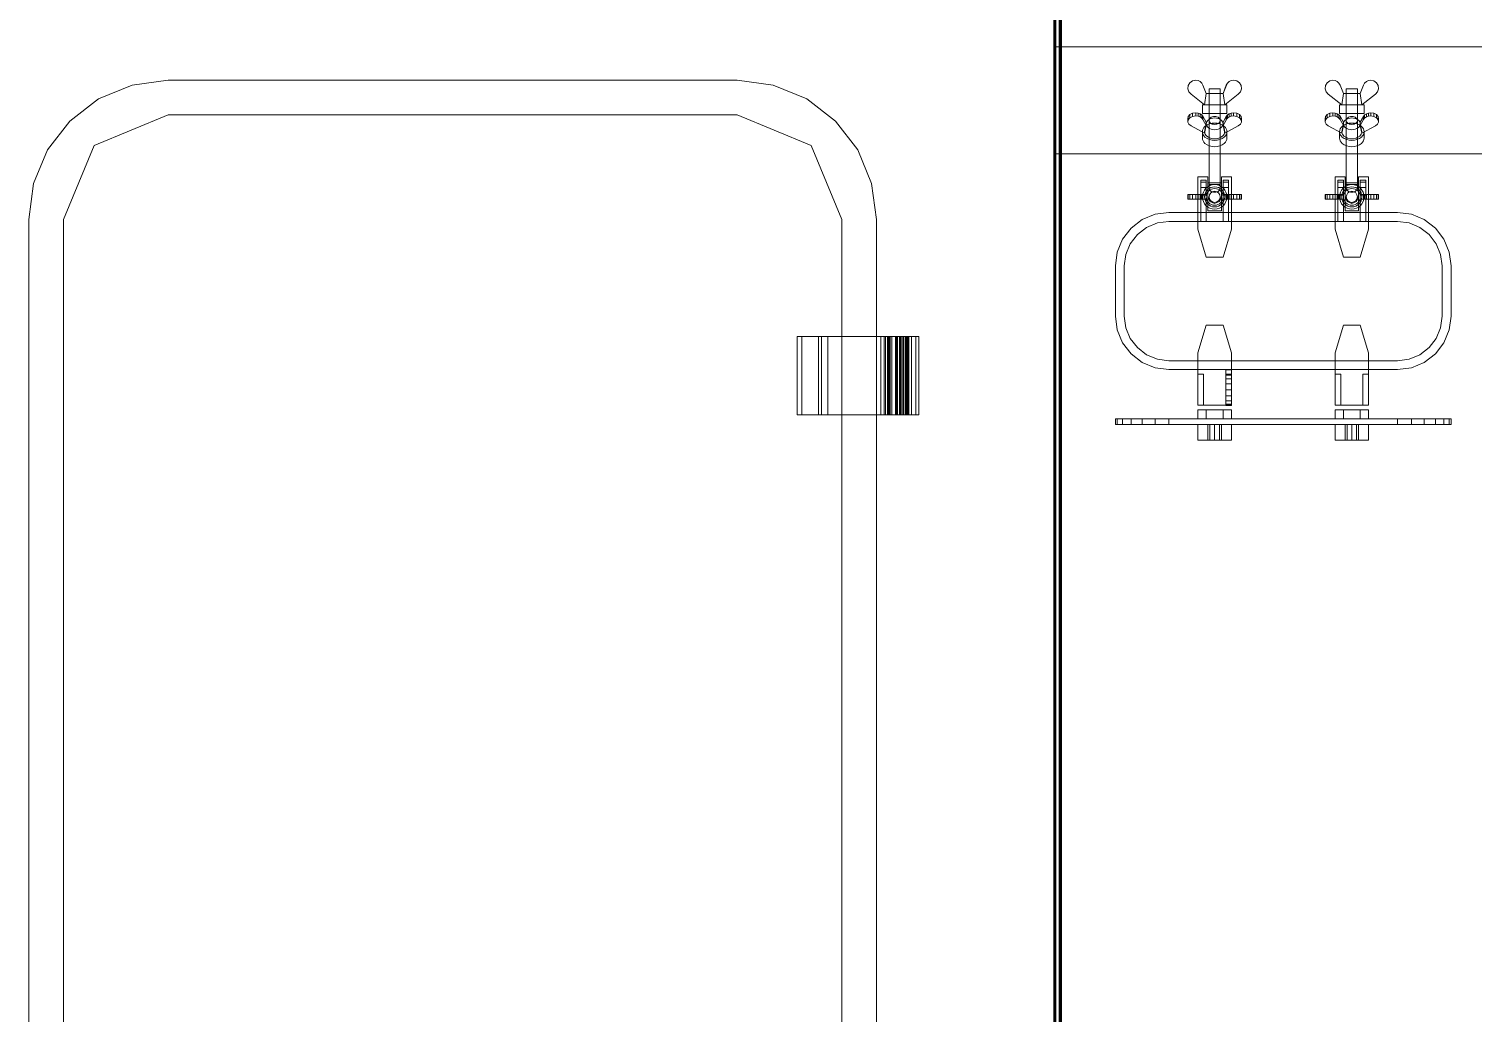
# Model space of a CAD drawing. Header units: millimetres. Extents: x -35117 to 70520, y -28859 to 27816.
# Drawn here: x 52741 to 54036, y -8604 to -7721 of the extents above; entities that cross this region are included whole.
import ezdxf

# ---------------------------------------------------------------- set-up
doc = ezdxf.new("R2010")
doc.units = ezdxf.units.MM
for name, color, linetype in [('-1102', 7, 'Continuous'), ('-1513', 7, 'Continuous'), ('PIPE_VENT', 251, 'Continuous')]:
    doc.layers.add(name, color=color, linetype=linetype)
doc.layers.add('Hull', color=1, linetype='Continuous', lineweight=40)
doc.layers.add('Other', color=3, linetype='Continuous', lineweight=60)

msp = doc.modelspace()

# ---------------------------------------------------------------- linework, layer by layer
at = {"layer": '-1102', "color": 3, "lineweight": 0}
for p, q in [((53665.812, -7817.518), (53665.812, -7830.524)), ((53665.812, -7832.041), (53665.812, -7826.899)), ((53665.812, -7830.524), (53665.812, -9631.897))]:
    msp.add_line(p, q, dxfattribs=at)
at = {"layer": '-1513', "color": 40, "lineweight": 0}
for q in [(53660.647, -7833.017), (53665.647, -9633.021)]:
    msp.add_line((53665.647, -7833.017), q, dxfattribs=at)
for points in [[(53660.647, -7736.896), (53665.647, -7736.896), (53665.647, -7833.017)], [(53660.647, -9736.902), (53660.647, -9736.896), (53660.647, -7736.896)], [(53660.647, -7736.896), (53660.647, -7833.017), (53660.647, -9633.021), (53660.647, -9736.896)], [(53665.647, -9736.902), (53665.647, -9633.021), (53665.647, -7835.486), (53665.647, -7742.875), (53665.647, -7736.899)], [(53665.647, -7736.899), (53665.647, -7833.017), (53665.647, -9633.021), (53665.647, -9736.902)]]:
    msp.add_lwpolyline(points, dxfattribs=at)
msp.add_lwpolyline([(53665.81, -10309.107), (58377.037, -10309.107), (58377.037, -5218.603), (53665.81, -5218.603)], close=True)
at = {"layer": 'Hull', "color": 4, "linetype": 'Continuous', "lineweight": 50}
for p, q in [((53660.811, -7143.897), (53660.811, -9736.896)), ((53665.647, -9736.921), (53665.647, -7143.561)), ((53665.647, -7143.561), (53665.647, -9736.921))]:
    msp.add_line(p, q, dxfattribs=at)
for points in [[(53210.676, -7143.561), (53660.676, -7143.561), (53660.676, -9736.921)], [(53600.716, -7143.561), (53660.716, -7143.561), (53660.716, -9736.921), (53600.716, -9736.921)], [(53660.811, -9736.896), (53660.811, -7153.898), (53660.811, -7143.897)], [(53665.812, -7153.898), (53665.812, -9736.896), (53660.811, -9736.896)]]:
    msp.add_lwpolyline(points, dxfattribs=at)
at = {"layer": 'Other', "color": 5, "linetype": 'Continuous', "lineweight": 20}
for p, q in [((52833.459, -7771.158), (52865.813, -7766.898)), ((52803.313, -7783.643), (52833.459, -7771.158)), ((52777.423, -7803.51), (52803.313, -7783.643)), ((52757.559, -7829.398), (52777.423, -7803.51)), ((52799.344, -7825.428), (52865.813, -7797.898)), ((52745.071, -7859.546), (52757.559, -7829.398)), ((52771.812, -7891.898), (52799.344, -7825.428)), ((52740.813, -7891.898), (52745.071, -7859.546)), ((52740.813, -9491.895), (52740.813, -7891.898)), ((52771.812, -9491.895), (52771.812, -7891.898)), ((53429.813, -8066.898), (53429.813, -7996.897)), ((53429.813, -7996.897), (53433.813, -7996.897)), ((53429.813, -8066.898), (53429.813, -7996.897)), ((53433.813, -8066.898), (53433.813, -7996.897)), ((53433.813, -7996.897), (53500.812, -7996.897)), ((53451.638, -8066.898), (53451.638, -7996.897)), ((53451.638, -7996.897), (53457.295, -7996.897)), ((53457.295, -8066.898), (53457.295, -7996.897)), ((53457.295, -7996.897), (53504.671, -7996.897)), ((53500.812, -8066.898), (53500.812, -7996.897)), ((53500.812, -7996.897), (53507.852, -7996.897)), ((53504.671, -8066.898), (53504.671, -7996.897)), ((53504.671, -7996.897), (53511.697, -7996.897)), ((53507.852, -8066.898), (53507.852, -7996.897)), ((53507.852, -7996.897), (53510.772, -7996.897)), ((53510.772, -8066.898), (53510.772, -7996.897)), ((53510.772, -7996.897), (53517.811, -7996.897)), ((53511.697, -8066.898), (53511.697, -7996.897)), ((53511.697, -7996.897), (53518.149, -7996.897)), ((53513.017, -7996.897), (53513.017, -8066.898)), ((53514.57, -7996.897), (53514.57, -8066.898)), ((53517.811, -8066.898), (53517.811, -7996.897)), ((53517.811, -7996.897), (53519.813, -7996.897)), ((53518.149, -8066.898), (53518.149, -7996.897)), ((53518.149, -7996.897), (53525.176, -7996.897)), ((53519.813, -8066.898), (53519.813, -7996.897)), ((53519.813, -7996.897), (53526.884, -7996.897)), ((53522.517, -8066.898), (53522.517, -7996.897)), ((53522.517, -7996.897), (53527.755, -7996.897)), ((53525.176, -8066.898), (53525.176, -7996.897)), ((53525.176, -7996.897), (53526.591, -7996.897)), ((53526.591, -8066.898), (53526.591, -7996.897)), ((53526.884, -8066.898), (53526.884, -7996.897)), ((53527.755, -8066.898), (53527.755, -7996.897)), ((53532.189, -8066.898), (53532.189, -7996.897)), ((53532.189, -7996.897), (53536.053, -7996.897)), ((53536.053, -8066.898), (53536.053, -7996.897)), ((53429.813, -8066.898), (53519.813, -8066.898)), ((53513.017, -8066.898), (53508.895, -8066.898)), ((53514.57, -8066.898), (53512.449, -8066.898)), ((53524.608, -8066.898), (53513.017, -8066.898)), ((53523.055, -8066.898), (53514.57, -8066.898)), ((53519.813, -8066.898), (53518.812, -8066.898)), ((53521.54, -8066.898), (53538.882, -8066.898))]:
    msp.add_line(p, q, dxfattribs=at)
for points in [[(52865.813, -7766.898), (53375.812, -7766.898), (53408.164, -7771.158), (53438.312, -7783.643), (53464.2, -7803.51), (53484.065, -7829.398), (53496.553, -7859.546), (53500.812, -7891.898), (53500.812, -9491.895), (53496.553, -9524.25), (53484.065, -9554.395), (53464.2, -9580.286), (53438.312, -9600.153), (53408.164, -9612.635), (53375.812, -9616.895), (52865.813, -9616.895), (52833.459, -9612.635)], [(52833.459, -9612.635), (52803.313, -9600.153), (52777.423, -9580.286), (52757.559, -9554.395), (52745.071, -9524.25), (52740.813, -9491.895), (52740.813, -7891.898), (52745.071, -7859.546), (52757.559, -7829.398), (52777.423, -7803.51), (52803.313, -7783.643), (52833.459, -7771.158)], [(52865.813, -9585.895), (52799.344, -9558.368), (52771.812, -9491.895), (52771.812, -7891.898), (52799.344, -7825.428), (52865.813, -7797.898)], [(52865.813, -7797.898), (53375.812, -7797.898), (53442.28, -7825.428), (53469.812, -7891.898), (53469.812, -9491.895), (53442.28, -9558.368), (53375.812, -9585.895), (52865.813, -9585.895)], [(53448.81, -8066.898), (53448.81, -7996.897), (53451.638, -7996.897)], [(53508.895, -8066.898), (53508.895, -7996.897), (53513.017, -7996.897)], [(53508.895, -8066.898), (53508.895, -7996.897), (53532.189, -7996.897)], [(53512.449, -8066.898), (53512.449, -7996.897), (53514.57, -7996.897)], [(53513.017, -7996.897), (53524.608, -7996.897), (53524.608, -8066.898)], [(53514.57, -7996.897), (53523.055, -7996.897), (53523.055, -8066.898)], [(53518.812, -8066.898), (53518.812, -7996.897), (53519.813, -7996.897), (53519.813, -8066.898)], [(53518.812, -8066.898), (53518.812, -7996.897), (53518.812, -8066.898)], [(53521.54, -8066.898), (53521.54, -7996.897), (53522.517, -7996.897)], [(53526.591, -7996.897), (53529.52, -7996.897), (53529.52, -8066.898)], [(53526.884, -7996.897), (53529.813, -7996.897), (53529.813, -8066.898)], [(53527.755, -7996.897), (53528.731, -7996.897), (53528.731, -8066.898)], [(53536.053, -7996.897), (53538.882, -7996.897), (53538.882, -8066.898)], [(53529.813, -8066.898), (53526.884, -8066.898), (53519.813, -8066.898), (53517.811, -8066.898), (53510.772, -8066.898), (53507.852, -8066.898), (53500.812, -8066.898), (53433.813, -8066.898), (53429.813, -8066.898)], [(53529.52, -8066.898), (53526.591, -8066.898), (53525.176, -8066.898), (53518.149, -8066.898), (53511.697, -8066.898), (53504.671, -8066.898), (53457.295, -8066.898), (53451.638, -8066.898), (53448.81, -8066.898)], [(53448.81, -8066.898), (53512.449, -8066.898), (53514.57, -8066.898), (53523.055, -8066.898)], [(53508.895, -8066.898), (53509.894, -8066.898), (53515.966, -8066.898), (53523.554, -8066.898), (53528.213, -8066.898), (53528.731, -8066.898)], [(53538.882, -8066.898), (53536.053, -8066.898), (53532.189, -8066.898), (53508.895, -8066.898)], [(53508.895, -8066.898), (53513.017, -8066.898), (53524.608, -8066.898)], [(53512.449, -8066.898), (53519.52, -8066.898), (53526.591, -8066.898), (53529.52, -8066.898)], [(53518.812, -8066.898), (53519.813, -8066.898), (53526.884, -8066.898), (53529.813, -8066.898)], [(53528.731, -8066.898), (53527.755, -8066.898), (53522.517, -8066.898), (53521.54, -8066.898)]]:
    msp.add_lwpolyline(points, dxfattribs=at)
at = {"layer": 'PIPE_VENT', "color": 251, "linetype": 'Continuous', "lineweight": 5}
for p, q in [((53780.5, -7771.653), (53781.96, -7769.15)), ((53781.96, -7769.15), (53784.31, -7767.45)), ((53784.31, -7767.45), (53787.146, -7766.849)), ((53787.146, -7766.849), (53789.221, -7767.167)), ((53815.65, -7769.513), (53814.611, -7771.341)), ((53815.65, -7769.513), (53817.183, -7768.082)), ((53817.183, -7768.082), (53819.07, -7767.167)), ((53819.07, -7767.167), (53821.146, -7766.849)), ((53821.146, -7766.849), (53823.982, -7767.45)), ((53903.499, -7771.653), (53904.961, -7769.15)), ((53904.961, -7769.15), (53907.31, -7767.45)), ((53907.31, -7767.45), (53910.146, -7766.849)), ((53910.146, -7766.849), (53912.221, -7767.167)), ((53938.65, -7769.513), (53937.611, -7771.341)), ((53938.65, -7769.513), (53940.182, -7768.082)), ((53940.182, -7768.082), (53942.071, -7767.167)), ((53942.071, -7767.167), (53944.146, -7766.849)), ((53944.146, -7766.849), (53946.982, -7767.45)), ((53780.179, -7774.534), (53780.5, -7771.653)), ((53781.052, -7777.295), (53780.179, -7774.534)), ((53782.97, -7779.471), (53781.052, -7777.295)), ((53793.68, -7771.338), (53793.632, -7771.219)), ((53793.68, -7771.338), (53793.632, -7771.219)), ((53796.646, -7778.852), (53795.146, -7788.849)), ((53796.646, -7778.852), (53811.646, -7778.852)), ((53799.146, -7774.534), (53809.146, -7774.534)), ((53799.146, -7774.534), (53799.146, -7860.532)), ((53809.146, -7774.534), (53809.146, -7860.532)), ((53811.646, -7778.852), (53814.61, -7771.341)), ((53813.146, -7788.849), (53811.646, -7778.852)), ((53811.646, -7778.852), (53813.146, -7788.849)), ((53814.659, -7771.219), (53814.612, -7771.338)), ((53903.179, -7774.534), (53903.499, -7771.653)), ((53904.052, -7777.295), (53903.179, -7774.534)), ((53905.971, -7779.471), (53904.052, -7777.295)), ((53916.679, -7771.338), (53916.632, -7771.219)), ((53916.679, -7771.338), (53916.632, -7771.219)), ((53919.646, -7778.852), (53918.146, -7788.849)), ((53919.646, -7778.852), (53934.646, -7778.852)), ((53922.146, -7774.534), (53932.146, -7774.534)), ((53922.146, -7774.534), (53922.146, -7860.532)), ((53932.146, -7774.534), (53932.146, -7860.532)), ((53934.646, -7778.852), (53937.611, -7771.341)), ((53936.146, -7788.849), (53934.646, -7778.852)), ((53934.646, -7778.852), (53936.146, -7788.849)), ((53937.659, -7771.219), (53937.612, -7771.338)), ((53784.31, -7796.506), (53787.146, -7796.082)), ((53787.146, -7796.082), (53787.146, -7798.911)), ((53787.146, -7796.082), (53789.22, -7796.305)), ((53789.22, -7796.305), (53789.22, -7799.134)), ((53789.22, -7796.305), (53791.109, -7796.952)), ((53793.146, -7788.849), (53815.146, -7788.849)), ((53793.146, -7796.851), (53793.146, -7788.849)), ((53813.146, -7788.849), (53795.146, -7788.849)), ((53815.146, -7796.851), (53815.146, -7788.849)), ((53817.183, -7796.952), (53819.07, -7796.305)), ((53819.07, -7796.305), (53821.146, -7796.082)), ((53819.07, -7796.305), (53819.07, -7799.134)), ((53821.146, -7796.082), (53821.146, -7798.911)), ((53821.146, -7796.082), (53823.982, -7796.506)), ((53907.31, -7796.506), (53910.146, -7796.082)), ((53910.146, -7796.082), (53910.146, -7798.911)), ((53910.146, -7796.082), (53912.221, -7796.305)), ((53912.221, -7796.305), (53912.221, -7799.134)), ((53912.221, -7796.305), (53914.109, -7796.952)), ((53916.146, -7788.849), (53938.146, -7788.849)), ((53916.146, -7796.851), (53916.146, -7788.849)), ((53936.146, -7788.849), (53918.146, -7788.849)), ((53938.146, -7796.851), (53938.146, -7788.849)), ((53940.182, -7796.952), (53942.071, -7796.305)), ((53942.071, -7796.305), (53944.146, -7796.082)), ((53942.071, -7796.305), (53942.071, -7799.134)), ((53944.146, -7796.082), (53944.146, -7798.911)), ((53944.146, -7796.082), (53946.982, -7796.506)), ((53780.5, -7799.479), (53781.96, -7797.709)), ((53780.5, -7799.479), (53780.5, -7802.305)), ((53781.96, -7797.709), (53784.31, -7796.506)), ((53781.96, -7797.709), (53781.96, -7800.538)), ((53784.31, -7796.506), (53784.31, -7799.335)), ((53791.109, -7796.952), (53791.109, -7799.781)), ((53791.109, -7796.952), (53792.641, -7797.968)), ((53792.641, -7797.968), (53792.641, -7800.797)), ((53792.641, -7797.968), (53793.632, -7799.198)), ((53815.146, -7796.851), (53793.146, -7796.851)), ((53793.68, -7802.085), (53793.632, -7802.002)), ((53793.632, -7802.002), (53796.646, -7807.395)), ((53793.68, -7802.085), (53793.68, -7799.256)), ((53796.646, -7805.985), (53795.146, -7813.053)), ((53799.146, -7802.93), (53799.146, -7863.739)), ((53809.146, -7802.93), (53809.146, -7863.739)), ((53811.646, -7807.395), (53814.659, -7802.002)), ((53811.646, -7805.985), (53813.146, -7813.053)), ((53814.659, -7802.002), (53814.612, -7802.085)), ((53814.659, -7802.002), (53814.659, -7799.173)), ((53815.65, -7797.968), (53817.183, -7796.952)), ((53815.65, -7797.968), (53815.65, -7800.797)), ((53817.183, -7796.952), (53817.183, -7799.781)), ((53823.982, -7796.506), (53823.982, -7799.335)), ((53823.982, -7796.506), (53826.331, -7797.709)), ((53826.331, -7797.709), (53826.331, -7800.538)), ((53826.331, -7797.709), (53827.791, -7799.479)), ((53827.791, -7799.479), (53827.791, -7802.305)), ((53903.499, -7799.479), (53904.961, -7797.709)), ((53903.499, -7799.479), (53903.499, -7802.305)), ((53904.961, -7797.709), (53907.31, -7796.506)), ((53904.961, -7797.709), (53904.961, -7800.538)), ((53907.31, -7796.506), (53907.31, -7799.335)), ((53914.109, -7796.952), (53914.109, -7799.781)), ((53914.109, -7796.952), (53915.641, -7797.968)), ((53915.641, -7797.968), (53915.641, -7800.797)), ((53915.641, -7797.968), (53916.633, -7799.198)), ((53938.146, -7796.851), (53916.146, -7796.851)), ((53916.679, -7802.085), (53916.632, -7802.002)), ((53916.632, -7802.002), (53919.646, -7807.395)), ((53916.679, -7802.085), (53916.679, -7799.256)), ((53919.646, -7805.985), (53918.146, -7813.053)), ((53922.146, -7802.93), (53922.146, -7863.739)), ((53932.146, -7802.93), (53932.146, -7863.739)), ((53934.646, -7807.395), (53937.659, -7802.002)), ((53934.646, -7805.985), (53936.146, -7813.053)), ((53937.659, -7802.002), (53937.612, -7802.085)), ((53937.659, -7802.002), (53937.659, -7799.173)), ((53938.65, -7797.968), (53940.182, -7796.952)), ((53938.65, -7797.968), (53938.65, -7800.797)), ((53940.182, -7796.952), (53940.182, -7799.781)), ((53946.982, -7796.506), (53946.982, -7799.335)), ((53946.982, -7796.506), (53949.331, -7797.709)), ((53949.331, -7797.709), (53949.331, -7800.538)), ((53949.331, -7797.709), (53950.791, -7799.479)), ((53950.791, -7799.479), (53950.791, -7802.305)), ((53793.146, -7818.711), (53793.146, -7813.053)), ((53815.146, -7818.711), (53815.146, -7813.053)), ((53916.146, -7818.711), (53916.146, -7813.053)), ((53938.146, -7818.711), (53938.146, -7813.053)), ((54065.647, -7833.017), (53665.647, -7833.017)), ((53798.145, -7853.483), (53789.146, -7853.483)), ((53789.146, -7853.483), (53789.146, -7900.483)), ((53796.645, -7858.21), (53791.646, -7858.21)), ((53796.645, -7858.21), (53796.645, -7863.047)), ((53798.146, -7883.985), (53798.146, -7858.985)), ((53798.146, -7858.985), (53810.146, -7858.985)), ((53809.146, -7860.532), (53799.146, -7860.532)), ((53810.145, -7853.483), (53810.145, -7871.485)), ((53819.145, -7853.483), (53810.145, -7853.483)), ((53819.145, -7853.483), (53810.145, -7853.483)), ((53810.146, -7858.985), (53810.146, -7883.985)), ((53816.646, -7858.21), (53811.645, -7858.21)), ((53816.646, -7858.21), (53816.646, -7863.047)), ((53921.146, -7853.483), (53912.145, -7853.483)), ((53912.145, -7853.483), (53912.145, -7900.483)), ((53919.646, -7858.21), (53914.645, -7858.21)), ((53919.646, -7858.21), (53919.646, -7863.047)), ((53921.146, -7883.985), (53921.146, -7858.985)), ((53921.146, -7858.985), (53933.146, -7858.985)), ((53932.146, -7860.532), (53922.146, -7860.532)), ((53933.145, -7853.483), (53933.145, -7871.485)), ((53942.145, -7853.483), (53933.145, -7853.483)), ((53942.145, -7853.483), (53933.145, -7853.483)), ((53933.146, -7858.985), (53933.146, -7883.985)), ((53939.645, -7858.21), (53934.646, -7858.21)), ((53939.645, -7858.21), (53939.645, -7863.047)), ((53780.5, -7869.483), (53780.5, -7873.484)), ((53781.96, -7873.484), (53780.5, -7873.484)), ((53781.96, -7869.483), (53781.96, -7873.484)), ((53784.31, -7873.484), (53781.96, -7873.484)), ((53784.31, -7869.483), (53784.31, -7873.484)), ((53787.146, -7873.484), (53784.31, -7873.484)), ((53787.146, -7869.483), (53787.146, -7873.484)), ((53789.22, -7873.484), (53787.146, -7873.484)), ((53789.22, -7869.483), (53789.22, -7873.484)), ((53791.109, -7873.484), (53789.22, -7873.484)), ((53791.109, -7869.483), (53791.109, -7873.484)), ((53792.641, -7873.484), (53791.109, -7873.484)), ((53796.645, -7863.047), (53791.646, -7863.047)), ((53791.646, -7869.852), (53791.646, -7893.485)), ((53792.641, -7869.483), (53792.641, -7873.484)), ((53793.68, -7869.483), (53793.632, -7869.483)), ((53793.632, -7869.483), (53796.646, -7869.483)), ((53810.145, -7871.485), (53808.388, -7875.727)), ((53816.646, -7863.047), (53811.645, -7863.047)), ((53811.645, -7869.852), (53811.645, -7893.485)), ((53811.646, -7869.483), (53814.659, -7869.483)), ((53814.659, -7869.483), (53814.612, -7869.483)), ((53815.65, -7869.483), (53815.65, -7873.484)), ((53817.183, -7873.484), (53815.65, -7873.484)), ((53817.183, -7869.483), (53817.183, -7873.484)), ((53819.07, -7873.484), (53817.183, -7873.484)), ((53819.07, -7869.483), (53819.07, -7873.484)), ((53821.146, -7873.484), (53819.07, -7873.484)), ((53821.146, -7869.483), (53821.146, -7873.484)), ((53823.982, -7873.484), (53821.146, -7873.484)), ((53823.982, -7869.483), (53823.982, -7873.484)), ((53826.331, -7873.484), (53823.982, -7873.484)), ((53826.331, -7869.483), (53826.331, -7873.484)), ((53827.791, -7873.484), (53826.331, -7873.484)), ((53827.791, -7869.483), (53827.791, -7873.484)), ((53903.499, -7869.483), (53903.499, -7873.484)), ((53904.961, -7873.484), (53903.499, -7873.484)), ((53904.961, -7869.483), (53904.961, -7873.484)), ((53907.31, -7873.484), (53904.961, -7873.484)), ((53907.31, -7869.483), (53907.31, -7873.484)), ((53910.146, -7873.484), (53907.31, -7873.484)), ((53910.146, -7869.483), (53910.146, -7873.484)), ((53912.221, -7873.484), (53910.146, -7873.484)), ((53912.221, -7869.483), (53912.221, -7873.484)), ((53914.109, -7873.484), (53912.221, -7873.484)), ((53914.109, -7869.483), (53914.109, -7873.484)), ((53915.642, -7873.484), (53914.109, -7873.484)), ((53919.646, -7863.047), (53914.645, -7863.047)), ((53914.645, -7869.852), (53914.645, -7893.485)), ((53915.642, -7869.483), (53915.642, -7873.484)), ((53916.679, -7869.483), (53916.632, -7869.483)), ((53916.632, -7869.483), (53919.646, -7869.483)), ((53933.145, -7871.485), (53931.388, -7875.727)), ((53939.645, -7863.047), (53934.646, -7863.047)), ((53934.646, -7869.483), (53937.659, -7869.483)), ((53934.646, -7869.852), (53934.646, -7893.485)), ((53937.659, -7869.483), (53937.612, -7869.483)), ((53938.65, -7869.483), (53938.65, -7873.484)), ((53940.182, -7873.484), (53938.65, -7873.484)), ((53940.182, -7869.483), (53940.182, -7873.484)), ((53942.071, -7873.484), (53940.182, -7873.484)), ((53942.071, -7869.483), (53942.071, -7873.484)), ((53944.146, -7873.484), (53942.071, -7873.484)), ((53944.146, -7869.483), (53944.146, -7873.484)), ((53946.982, -7873.484), (53944.146, -7873.484)), ((53946.982, -7869.483), (53946.982, -7873.484)), ((53949.331, -7873.484), (53946.982, -7873.484)), ((53949.331, -7869.483), (53949.331, -7873.484)), ((53950.791, -7873.484), (53949.331, -7873.484)), ((53950.791, -7869.483), (53950.791, -7873.484)), ((53750.722, -7887.119), (53739.146, -7891.913)), ((53763.145, -7885.483), (53750.722, -7887.119)), ((53968.146, -7885.483), (53763.145, -7885.483)), ((53798.146, -7883.985), (53810.146, -7883.985)), ((53808.388, -7875.727), (53804.146, -7877.485)), ((53921.146, -7883.985), (53933.146, -7883.985)), ((53931.388, -7875.727), (53927.145, -7877.485)), ((53968.146, -7885.483), (53980.569, -7887.119)), ((53729.204, -7899.543), (53721.576, -7909.482)), ((53739.146, -7891.913), (53729.204, -7899.543)), ((53734.861, -7905.198), (53743.146, -7898.844)), ((53743.146, -7898.844), (53752.793, -7894.846)), ((53752.793, -7894.846), (53763.145, -7893.485)), ((53763.145, -7893.485), (53968.146, -7893.485)), ((53968.146, -7893.485), (53978.498, -7894.846)), ((53721.576, -7909.482), (53716.781, -7921.061)), ((53728.504, -7913.483), (53734.861, -7905.198)), ((53789.146, -7900.483), (53796.645, -7925.483)), ((53912.145, -7900.483), (53919.646, -7925.483)), ((53716.781, -7921.061), (53715.145, -7933.484)), ((53723.145, -7933.484), (53724.508, -7923.13)), ((53724.508, -7923.13), (53728.504, -7913.483)), ((53715.145, -7933.484), (53715.145, -7978.483)), ((53723.145, -7978.483), (53723.145, -7933.484)), ((53715.145, -7978.483), (53716.781, -7990.906)), ((53724.508, -7988.837), (53723.145, -7978.483)), ((53728.504, -7998.484), (53724.508, -7988.837)), ((53796.645, -7986.484), (53789.146, -8011.484)), ((53811.645, -7986.484), (53796.645, -7986.484)), ((53919.646, -7986.484), (53912.145, -8011.484)), ((53934.646, -7986.484), (53919.646, -7986.484)), ((53716.781, -7990.906), (53721.576, -8002.485)), ((53721.576, -8002.485), (53729.204, -8012.424)), ((53734.861, -8006.766), (53728.504, -7998.484)), ((53729.204, -8012.424), (53739.146, -8020.051)), ((53743.146, -8013.123), (53734.861, -8006.766)), ((53789.146, -8011.484), (53789.146, -8058.484)), ((53912.145, -8011.484), (53912.145, -8058.484)), ((53814.146, -8026.676), (53814.146, -8044.678)), ((53789.146, -8058.484), (53789.146, -8030.484)), ((53814.146, -8030.484), (53814.146, -8058.484)), ((53819.145, -8031.55), (53814.146, -8031.55)), ((53819.145, -8034.583), (53814.146, -8034.583)), ((53819.145, -8039.127), (53814.146, -8039.127)), ((53819.145, -8034.583), (53819.145, -8031.55)), ((53819.145, -8039.127), (53819.145, -8034.583)), ((53819.145, -8044.483), (53819.145, -8039.127)), ((53912.145, -8058.484), (53912.145, -8030.484)), ((53937.145, -8058.484), (53937.145, -8030.484)), ((53819.145, -8044.483), (53814.146, -8044.483)), ((53819.145, -8044.678), (53814.146, -8044.678)), ((53819.145, -8049.842), (53814.146, -8049.842)), ((53819.145, -8050.034), (53814.146, -8050.034)), ((53819.145, -8054.383), (53814.146, -8054.383)), ((53819.145, -8054.578), (53814.146, -8054.578)), ((53819.145, -8049.842), (53819.145, -8044.483)), ((53819.145, -8050.034), (53819.145, -8044.678)), ((53819.145, -8054.383), (53819.145, -8049.842)), ((53819.145, -8054.578), (53819.145, -8050.034)), ((53819.145, -8057.416), (53819.145, -8054.383)), ((53819.145, -8057.612), (53819.145, -8054.578)), ((53819.145, -8058.484), (53789.146, -8058.484)), ((53789.146, -8062.677), (53789.146, -8070.676)), ((53789.146, -8062.677), (53789.146, -8070.676)), ((53789.146, -8062.677), (53819.145, -8062.677)), ((53796.645, -8062.677), (53796.645, -8070.676)), ((53811.645, -8062.677), (53811.645, -8070.676)), ((53819.145, -8057.416), (53814.146, -8057.416)), ((53819.145, -8057.612), (53814.146, -8057.612)), ((53942.145, -8058.484), (53912.145, -8058.484)), ((53912.145, -8062.677), (53912.145, -8070.676)), ((53912.145, -8062.677), (53912.145, -8070.676)), ((53912.145, -8062.677), (53942.145, -8062.677)), ((53919.646, -8062.677), (53919.646, -8070.676)), ((53934.646, -8062.677), (53934.646, -8070.676)), ((53715.145, -8070.676), (53715.145, -8075.678)), ((53715.145, -8070.676), (53715.145, -8075.678)), ((53715.145, -8075.678), (53716.781, -8075.678)), ((53716.781, -8070.676), (53716.781, -8075.678)), ((53716.781, -8075.678), (53721.577, -8075.678)), ((53721.577, -8070.676), (53721.577, -8075.678)), ((53721.577, -8075.678), (53729.204, -8075.678)), ((53729.204, -8070.676), (53729.204, -8075.678)), ((53729.204, -8075.678), (53739.146, -8075.678)), ((53739.146, -8070.676), (53739.146, -8075.678)), ((53739.146, -8075.678), (53750.722, -8075.678)), ((53750.722, -8070.676), (53750.722, -8075.678)), ((53750.722, -8075.678), (53763.145, -8075.678)), ((53763.145, -8070.676), (53763.145, -8075.678)), ((53763.145, -8075.678), (53968.146, -8075.678)), ((53789.146, -8070.676), (53796.645, -8070.676)), ((53789.146, -8075.678), (53789.146, -8089.676)), ((53789.146, -8089.676), (53789.146, -8075.678)), ((53789.146, -8075.678), (53798.145, -8075.678)), ((53796.645, -8070.676), (53811.645, -8070.676)), ((53799.903, -8089.676), (53799.903, -8075.678)), ((53804.146, -8089.676), (53804.146, -8075.678)), ((53808.388, -8089.676), (53808.388, -8075.678)), ((53810.145, -8089.676), (53810.145, -8075.678)), ((53810.145, -8089.676), (53810.145, -8075.678)), ((53912.145, -8070.676), (53919.646, -8070.676)), ((53912.145, -8075.678), (53912.145, -8089.676)), ((53912.145, -8089.676), (53912.145, -8075.678)), ((53912.145, -8075.678), (53921.146, -8075.678)), ((53919.646, -8070.676), (53934.646, -8070.676)), ((53922.903, -8089.676), (53922.903, -8075.678)), ((53927.145, -8089.676), (53927.145, -8075.678)), ((53931.388, -8089.676), (53931.388, -8075.678)), ((53933.145, -8089.676), (53933.145, -8075.678)), ((53933.145, -8089.676), (53933.145, -8075.678)), ((53968.146, -8070.676), (53968.146, -8075.678)), ((53968.146, -8075.678), (53980.569, -8075.678)), ((53980.569, -8070.676), (53980.569, -8075.678)), ((53980.569, -8075.678), (53992.145, -8075.678)), ((53992.145, -8070.676), (53992.145, -8075.678)), ((53992.145, -8075.678), (54002.087, -8075.678)), ((54002.087, -8070.676), (54002.087, -8075.678)), ((54002.087, -8075.678), (54009.714, -8075.678)), ((54009.714, -8070.676), (54009.714, -8075.678)), ((54009.714, -8075.678), (54014.509, -8075.678)), ((54014.509, -8070.676), (54014.509, -8075.678)), ((53799.903, -8089.676), (53804.146, -8089.676)), ((53804.146, -8089.676), (53808.388, -8089.676)), ((53808.388, -8089.676), (53810.145, -8089.676)), ((53922.903, -8089.676), (53927.145, -8089.676)), ((53927.145, -8089.676), (53931.388, -8089.676)), ((53931.388, -8089.676), (53933.145, -8089.676))]:
    msp.add_line(p, q, dxfattribs=at)
for points in [[(53665.647, -7736.899), (54065.647, -7736.899), (54065.647, -7833.017)], [(53782.97, -7779.471), (53781.052, -7777.295), (53780.179, -7774.534), (53780.5, -7771.653), (53781.96, -7769.15), (53784.31, -7767.45), (53787.146, -7766.849), (53789.221, -7767.167), (53791.109, -7768.082)], [(53791.109, -7768.082), (53792.642, -7769.513), (53793.68, -7771.338)], [(53826.331, -7769.15), (53827.791, -7771.653), (53828.113, -7774.534), (53827.239, -7777.298), (53825.32, -7779.471), (53813.146, -7788.849)], [(53814.612, -7771.338), (53815.65, -7769.513), (53817.183, -7768.082), (53819.07, -7767.167), (53821.146, -7766.849), (53823.982, -7767.45), (53826.331, -7769.15)], [(53905.971, -7779.471), (53904.052, -7777.295), (53903.179, -7774.534), (53903.499, -7771.653), (53904.961, -7769.15), (53907.31, -7767.45), (53910.146, -7766.849), (53912.221, -7767.167), (53914.109, -7768.082)], [(53914.109, -7768.082), (53915.642, -7769.513), (53916.679, -7771.338)], [(53949.332, -7769.15), (53950.791, -7771.653), (53951.113, -7774.534), (53950.239, -7777.298), (53948.321, -7779.471), (53936.146, -7788.849)], [(53937.612, -7771.338), (53938.65, -7769.513), (53940.182, -7768.082), (53942.071, -7767.167), (53944.146, -7766.849), (53946.982, -7767.45), (53949.332, -7769.15)], [(53793.632, -7771.219), (53796.646, -7778.852), (53795.146, -7788.849), (53782.97, -7779.471)], [(53813.146, -7788.849), (53811.646, -7778.852), (53814.659, -7771.219)], [(53916.632, -7771.219), (53919.646, -7778.852), (53918.146, -7788.849), (53905.971, -7779.471)], [(53936.146, -7788.849), (53934.646, -7778.852), (53937.659, -7771.219)], [(53780.179, -7804.343), (53780.5, -7802.305), (53781.96, -7800.538), (53784.31, -7799.335), (53787.146, -7798.911), (53789.22, -7799.134), (53791.109, -7799.781), (53792.641, -7800.797), (53793.68, -7802.085)], [(53780.179, -7804.343), (53780.179, -7801.514), (53780.5, -7799.479)], [(53796.646, -7807.395), (53795.146, -7814.469), (53782.97, -7807.834), (53781.052, -7806.296), (53780.179, -7804.343)], [(53793.632, -7802.002), (53793.632, -7799.173), (53796.646, -7804.569), (53796.646, -7807.395)], [(53811.646, -7807.395), (53811.646, -7804.569), (53814.612, -7799.256)], [(53828.113, -7804.343), (53827.239, -7806.299), (53825.32, -7807.834), (53813.146, -7814.469), (53811.646, -7807.395)], [(53814.612, -7802.085), (53814.612, -7799.256), (53815.65, -7797.968)], [(53814.612, -7802.085), (53815.65, -7800.797), (53817.183, -7799.781), (53819.07, -7799.134), (53821.146, -7798.911), (53823.982, -7799.335), (53826.331, -7800.538), (53827.791, -7802.305), (53828.113, -7804.343)], [(53827.791, -7799.479), (53828.113, -7801.514), (53828.113, -7804.343)], [(53903.179, -7804.343), (53903.499, -7802.305), (53904.961, -7800.538), (53907.31, -7799.335), (53910.146, -7798.911), (53912.221, -7799.134), (53914.109, -7799.781), (53915.641, -7800.797), (53916.679, -7802.085)], [(53903.179, -7804.343), (53903.179, -7801.514), (53903.499, -7799.479)], [(53919.646, -7807.395), (53918.146, -7814.469), (53905.971, -7807.834), (53904.052, -7806.296), (53903.179, -7804.343)], [(53916.632, -7802.002), (53916.632, -7799.173), (53919.646, -7804.569), (53919.646, -7807.395)], [(53934.646, -7807.395), (53934.646, -7804.569), (53937.612, -7799.256)], [(53951.113, -7804.343), (53950.239, -7806.299), (53948.321, -7807.834), (53936.146, -7814.469), (53934.646, -7807.395)], [(53937.612, -7802.085), (53937.612, -7799.256), (53938.65, -7797.968)], [(53937.612, -7802.085), (53938.65, -7800.797), (53940.182, -7799.781), (53942.071, -7799.134), (53944.146, -7798.911), (53946.982, -7799.335), (53949.331, -7800.538), (53950.791, -7802.305), (53951.113, -7804.343)], [(53950.791, -7799.479), (53951.113, -7801.514), (53951.113, -7804.343)], [(53798.145, -7853.483), (53789.146, -7853.483), (53789.146, -7900.483), (53796.645, -7925.483)], [(53791.646, -7856.461), (53796.645, -7856.461), (53796.645, -7858.21)], [(53791.646, -7893.485), (53791.646, -7869.852), (53791.646, -7863.05), (53791.646, -7858.21), (53791.646, -7856.461)], [(53791.646, -7856.461), (53791.646, -7858.21), (53791.646, -7863.047), (53791.646, -7869.852)], [(53796.645, -7925.483), (53811.645, -7925.483), (53819.145, -7900.483), (53819.145, -7853.483)], [(53799.903, -7875.727), (53798.145, -7871.485), (53798.145, -7853.483)], [(53810.145, -7853.483), (53810.145, -7871.485), (53808.388, -7875.727), (53804.146, -7877.485), (53799.903, -7875.727)], [(53811.645, -7856.461), (53816.646, -7856.461), (53816.646, -7858.21)], [(53811.645, -7893.485), (53811.645, -7869.852), (53811.645, -7863.05), (53811.645, -7858.21), (53811.645, -7856.461)], [(53811.645, -7856.461), (53811.645, -7858.21), (53811.645, -7863.047), (53811.645, -7869.852)], [(53921.146, -7853.483), (53912.145, -7853.483), (53912.145, -7900.483), (53919.646, -7925.483)], [(53914.645, -7856.461), (53919.646, -7856.461), (53919.646, -7858.21)], [(53914.645, -7893.485), (53914.645, -7869.852), (53914.645, -7863.05), (53914.645, -7858.21), (53914.645, -7856.461)], [(53914.645, -7856.461), (53914.645, -7858.21), (53914.645, -7863.047), (53914.645, -7869.852)], [(53919.646, -7925.483), (53934.646, -7925.483), (53942.145, -7900.483), (53942.145, -7853.483)], [(53922.903, -7875.727), (53921.146, -7871.485), (53921.146, -7853.483)], [(53933.145, -7853.483), (53933.145, -7871.485), (53931.388, -7875.727), (53927.145, -7877.485), (53922.903, -7875.727)], [(53934.646, -7856.461), (53939.645, -7856.461), (53939.645, -7858.21)], [(53934.646, -7893.485), (53934.646, -7869.852), (53934.646, -7863.05), (53934.646, -7858.21), (53934.646, -7856.461)], [(53934.646, -7856.461), (53934.646, -7858.21), (53934.646, -7863.047), (53934.646, -7869.852)], [(53780.5, -7873.484), (53780.179, -7873.484), (53780.179, -7869.483)], [(53796.646, -7869.483), (53795.146, -7869.483), (53782.97, -7869.483), (53781.052, -7869.483), (53780.179, -7869.483)], [(53780.179, -7869.483), (53780.5, -7869.483), (53781.96, -7869.483), (53784.31, -7869.483), (53787.146, -7869.483), (53789.22, -7869.483), (53791.109, -7869.483), (53792.641, -7869.483), (53793.68, -7869.483)], [(53796.645, -7863.047), (53796.645, -7869.852), (53791.646, -7869.852)], [(53791.646, -7869.852), (53796.645, -7869.852), (53796.645, -7893.485), (53791.646, -7893.485)], [(53793.68, -7869.483), (53793.68, -7873.484), (53792.641, -7873.484)], [(53796.646, -7869.483), (53796.646, -7873.484), (53793.632, -7873.484), (53793.632, -7869.483)], [(53816.646, -7863.047), (53816.646, -7869.852), (53811.645, -7869.852)], [(53811.645, -7869.852), (53816.646, -7869.852), (53816.646, -7893.485), (53811.645, -7893.485)], [(53814.659, -7869.483), (53814.659, -7873.484), (53811.646, -7873.484), (53811.646, -7869.483)], [(53828.113, -7869.483), (53827.239, -7869.483), (53825.32, -7869.483), (53813.146, -7869.483), (53811.646, -7869.483)], [(53815.65, -7873.484), (53814.612, -7873.484), (53814.612, -7869.483)], [(53814.612, -7869.483), (53815.65, -7869.483), (53817.183, -7869.483), (53819.07, -7869.483), (53821.146, -7869.483), (53823.982, -7869.483), (53826.331, -7869.483), (53827.791, -7869.483), (53828.113, -7869.483)], [(53828.113, -7869.483), (53828.113, -7873.484), (53827.791, -7873.484)], [(53903.499, -7873.484), (53903.179, -7873.484), (53903.179, -7869.483)], [(53919.646, -7869.483), (53918.146, -7869.483), (53905.971, -7869.483), (53904.052, -7869.483), (53903.179, -7869.483)], [(53903.179, -7869.483), (53903.499, -7869.483), (53904.961, -7869.483), (53907.31, -7869.483), (53910.146, -7869.483), (53912.221, -7869.483), (53914.109, -7869.483), (53915.642, -7869.483), (53916.679, -7869.483)], [(53919.646, -7863.047), (53919.646, -7869.852), (53914.645, -7869.852)], [(53914.645, -7869.852), (53919.646, -7869.852), (53919.646, -7893.485), (53914.645, -7893.485)], [(53916.679, -7869.483), (53916.679, -7873.484), (53915.642, -7873.484)], [(53919.646, -7869.483), (53919.646, -7873.484), (53916.632, -7873.484), (53916.632, -7869.483)], [(53939.645, -7863.047), (53939.645, -7869.852), (53934.646, -7869.852)], [(53937.659, -7869.483), (53937.659, -7873.484), (53934.646, -7873.484), (53934.646, -7869.483)], [(53951.113, -7869.483), (53950.239, -7869.483), (53948.321, -7869.483), (53936.146, -7869.483), (53934.646, -7869.483)], [(53934.646, -7869.852), (53939.645, -7869.852), (53939.645, -7893.485), (53934.646, -7893.485)], [(53938.65, -7873.484), (53937.612, -7873.484), (53937.612, -7869.483)], [(53937.612, -7869.483), (53938.65, -7869.483), (53940.182, -7869.483), (53942.071, -7869.483), (53944.146, -7869.483), (53946.982, -7869.483), (53949.331, -7869.483), (53950.791, -7869.483), (53951.113, -7869.483)], [(53951.113, -7869.483), (53951.113, -7873.484), (53950.791, -7873.484)], [(53739.146, -8020.051), (53729.204, -8012.424), (53721.576, -8002.485), (53716.781, -7990.906), (53715.145, -7978.483), (53715.145, -7933.484), (53716.781, -7921.061), (53721.576, -7909.482), (53729.204, -7899.543), (53739.146, -7891.913), (53750.722, -7887.119), (53763.145, -7885.483), (53968.146, -7885.483), (53980.569, -7887.119), (53992.145, -7891.916)], [(53743.146, -8013.123), (53734.861, -8006.766), (53728.504, -7998.484), (53724.508, -7988.837), (53723.145, -7978.483), (53723.145, -7933.484), (53724.508, -7923.13), (53728.504, -7913.483), (53734.861, -7905.198), (53743.146, -7898.844), (53752.793, -7894.846), (53763.145, -7893.485), (53968.146, -7893.485)], [(53988.145, -7898.844), (53996.429, -7905.198), (54002.786, -7913.483), (54006.782, -7923.13), (54008.145, -7933.484), (54008.145, -7978.483), (54006.782, -7988.837), (54002.786, -7998.484), (53996.429, -8006.766), (53988.145, -8013.123), (53978.499, -8017.121), (53968.146, -8018.482), (53763.145, -8018.482), (53752.792, -8017.121), (53743.146, -8013.123)], [(53968.146, -7893.485), (53978.498, -7894.846), (53988.145, -7898.844)], [(53992.145, -7891.916), (54002.087, -7899.543), (54009.714, -7909.482), (54014.509, -7921.061), (54016.145, -7933.484)], [(54016.145, -7933.484), (54016.145, -7978.483), (54014.509, -7990.906), (54009.714, -8002.485), (54002.087, -8012.424), (53992.145, -8020.051), (53980.569, -8024.848), (53968.146, -8026.484), (53763.145, -8026.484), (53750.722, -8024.848), (53739.146, -8020.051)], [(53789.146, -8058.484), (53789.146, -8011.484), (53796.645, -7986.484), (53811.645, -7986.484)], [(53811.645, -7986.484), (53819.145, -8011.484), (53819.145, -8058.484)], [(53912.145, -8058.484), (53912.145, -8011.484), (53919.646, -7986.484), (53934.646, -7986.484)], [(53934.646, -7986.484), (53942.145, -8011.484), (53942.145, -8058.484)], [(53819.145, -8044.678), (53819.145, -8026.676), (53814.146, -8026.676)], [(53814.146, -8058.677), (53814.146, -8057.612), (53814.146, -8054.578), (53814.146, -8050.034), (53814.146, -8044.678), (53814.146, -8026.676)], [(53789.146, -8058.484), (53794.145, -8058.484), (53794.145, -8030.484), (53789.146, -8030.484)], [(53789.146, -8030.484), (53789.146, -8031.55), (53789.146, -8034.583), (53789.146, -8039.127), (53789.146, -8044.483), (53789.146, -8049.842), (53789.146, -8054.383), (53789.146, -8057.416), (53789.146, -8058.484)], [(53819.145, -8031.55), (53819.145, -8030.484), (53814.146, -8030.484)], [(53814.146, -8058.484), (53814.146, -8057.416), (53814.146, -8054.383), (53814.146, -8049.842), (53814.146, -8044.483), (53814.146, -8039.127), (53814.146, -8034.583), (53814.146, -8031.55), (53814.146, -8030.484)], [(53912.145, -8058.484), (53917.145, -8058.484), (53917.145, -8030.484), (53912.145, -8030.484)], [(53912.145, -8030.484), (53912.145, -8031.55), (53912.145, -8034.583), (53912.145, -8039.127), (53912.145, -8044.483), (53912.145, -8049.842), (53912.145, -8054.383), (53912.145, -8057.416), (53912.145, -8058.484)], [(53937.145, -8058.484), (53942.145, -8058.484), (53942.145, -8030.484), (53937.145, -8030.484)], [(53937.145, -8030.484), (53937.145, -8031.55), (53937.145, -8034.583), (53937.145, -8039.127), (53937.145, -8044.483), (53937.145, -8049.842), (53937.145, -8054.383), (53937.145, -8057.416), (53937.145, -8058.484)], [(53814.146, -8044.678), (53814.146, -8050.034), (53814.146, -8054.578), (53814.146, -8057.612), (53814.146, -8058.677)], [(53819.145, -8062.677), (53811.645, -8062.677), (53796.645, -8062.677), (53789.146, -8062.677)], [(53811.645, -8070.676), (53819.145, -8070.676), (53819.145, -8062.677)], [(53814.146, -8058.484), (53819.145, -8058.484), (53819.145, -8057.416)], [(53814.146, -8058.677), (53819.145, -8058.677), (53819.145, -8057.612)], [(53942.145, -8062.677), (53934.646, -8062.677), (53919.646, -8062.677), (53912.145, -8062.677)], [(53934.646, -8070.676), (53942.145, -8070.676), (53942.145, -8062.677)], [(54016.145, -8070.676), (54014.509, -8070.676), (54009.714, -8070.676), (54002.087, -8070.676), (53992.145, -8070.676), (53980.569, -8070.676), (53968.146, -8070.676), (53763.145, -8070.676), (53750.722, -8070.676), (53739.146, -8070.676), (53729.204, -8070.676), (53721.577, -8070.676), (53716.781, -8070.676), (53715.145, -8070.676)], [(53715.145, -8070.676), (53716.781, -8070.676), (53721.576, -8070.676), (53729.204, -8070.676), (53739.146, -8070.676), (53750.722, -8070.676), (53763.145, -8070.676), (53968.146, -8070.676), (53980.569, -8070.676), (53992.145, -8070.676), (54002.087, -8070.676), (54009.714, -8070.676), (54014.51, -8070.676), (54016.145, -8070.676)], [(53789.146, -8089.676), (53798.145, -8089.676), (53798.145, -8075.678)], [(53819.145, -8075.678), (53811.645, -8075.678), (53796.645, -8075.678), (53789.146, -8075.678)], [(53798.145, -8075.678), (53798.145, -8089.676), (53799.903, -8089.676)], [(53798.145, -8075.678), (53799.903, -8075.678), (53804.146, -8075.678), (53808.388, -8075.678), (53810.145, -8075.678), (53819.145, -8075.678)], [(53810.145, -8089.676), (53819.145, -8089.676), (53819.145, -8075.678)], [(53912.145, -8089.676), (53921.146, -8089.676), (53921.146, -8075.678)], [(53942.145, -8075.678), (53934.646, -8075.678), (53919.646, -8075.678), (53912.145, -8075.678)], [(53921.146, -8075.678), (53921.146, -8089.676), (53922.903, -8089.676)], [(53921.146, -8075.678), (53922.903, -8075.678), (53927.145, -8075.678), (53931.388, -8075.678), (53933.145, -8075.678), (53942.145, -8075.678)], [(53933.145, -8089.676), (53942.145, -8089.676), (53942.145, -8075.678)], [(54014.509, -8075.678), (54016.145, -8075.678), (54016.145, -8070.676)]]:
    msp.add_lwpolyline(points, dxfattribs=at)
for points in [[(53815.146, -7813.053, 0.21207038), (53812.81, -7808.262, 0.18585834), (53804.146, -7805.277, 0.18585834), (53795.481, -7808.262, 0.21207038), (53793.146, -7813.053, 0.21207038)], [(53811.646, -7805.985, 0.21198396), (53810.054, -7802.717, 0.18584028), (53804.146, -7800.681, 0.18586174), (53798.238, -7802.717, 0.21198396), (53796.646, -7805.985, 0.21198396)], [(53796.646, -7805.985, 0.21214405), (53798.238, -7809.25, 0.18586174), (53804.146, -7811.286, 0.18584028), (53810.054, -7809.25, 0.21214405), (53811.646, -7805.985, 0.21214405)], [(53809.146, -7802.93, 0.21196447), (53808.084, -7800.751, 0.18584694), (53804.146, -7799.393, 0.18584694), (53800.207, -7800.751, 0.21199369), (53799.146, -7802.93, 0.21199369)], [(53799.146, -7802.93, 0.21223392), (53800.207, -7805.106, 0.18584694), (53804.146, -7806.464, 0.18584694), (53808.084, -7805.106, 0.21220459), (53809.146, -7802.93, 0.21220459)], [(53938.146, -7813.053, 0.21207038), (53935.811, -7808.262, 0.18585834), (53927.146, -7805.277, 0.18585834), (53918.481, -7808.262, 0.21207038), (53916.146, -7813.053, 0.21207038)], [(53934.646, -7805.985, 0.21198396), (53933.053, -7802.717, 0.18586174), (53927.146, -7800.681, 0.18584028), (53921.238, -7802.717, 0.21198396), (53919.646, -7805.985, 0.21198396)], [(53919.646, -7805.985, 0.21214405), (53921.238, -7809.25, 0.18584028), (53927.146, -7811.286, 0.18586174), (53933.053, -7809.25, 0.21214405), (53934.646, -7805.985, 0.21214405)], [(53932.146, -7802.93, 0.21199369), (53931.084, -7800.751, 0.18584694), (53927.146, -7799.393, 0.18584694), (53923.208, -7800.751, 0.21196447), (53922.146, -7802.93, 0.21196447)], [(53922.146, -7802.93, 0.21220459), (53923.208, -7805.106, 0.18584694), (53927.146, -7806.464, 0.18584694), (53931.084, -7805.106, 0.21223392), (53932.146, -7802.93, 0.21223392)], [(53793.146, -7813.053, 0.21196128), (53795.481, -7817.847, 0.18585834), (53804.146, -7820.832, 0.18585834), (53812.81, -7817.847, 0.21196128), (53815.146, -7813.053, 0.21196128)], [(53815.146, -7818.711, -0.21207038), (53812.81, -7823.502, -0.18585834), (53804.146, -7826.487, -0.18585834), (53795.481, -7823.502, -0.21207038), (53793.146, -7818.711, -0.21207038)], [(53813.146, -7813.053, -0.21200089), (53811.235, -7816.974, -0.18586443), (53804.146, -7819.416, -0.18588233), (53797.057, -7816.974, -0.21200089), (53795.146, -7813.053, -0.21200089)], [(53916.146, -7813.053, 0.21196128), (53918.481, -7817.847, 0.18585834), (53927.146, -7820.832, 0.18585834), (53935.811, -7817.847, 0.21196128), (53938.146, -7813.053, 0.21196128)], [(53938.146, -7818.711, -0.21207038), (53935.811, -7823.502, -0.18585834), (53927.146, -7826.487, -0.18585834), (53918.481, -7823.502, -0.21207038), (53916.146, -7818.711, -0.21207038)], [(53936.146, -7813.053, -0.21200089), (53934.234, -7816.974, -0.18588233), (53927.146, -7819.416, -0.18586443), (53920.057, -7816.974, -0.21200089), (53918.146, -7813.053, -0.21200089)], [(53804.146, -7882.483, -0.99999446), (53804.146, -7860.483, -0.99999446), (53804.146, -7882.483, -0.99999446)], [(53804.146, -7882.483, -0.99999446), (53804.146, -7860.483, -0.99999446), (53804.146, -7882.483, -0.99999446)], [(53927.146, -7882.483, -0.99999446), (53927.146, -7860.483, -0.99999446), (53927.146, -7882.483, -0.99999446)], [(53927.146, -7882.483, -0.99999446), (53927.146, -7860.483, -0.99999446), (53927.146, -7882.483, -0.99999446)], [(53804.146, -7880.484, -0.99987113), (53804.146, -7862.482, -0.99987113), (53804.146, -7880.484, -0.99987113)], [(53804.146, -7878.983, -1), (53804.146, -7863.984, -1), (53804.146, -7878.983, -1)], [(53809.146, -7863.739, -0.21196447), (53808.084, -7865.918, -0.18589129), (53804.146, -7867.273, -0.18589129), (53800.207, -7865.918, -0.21199369), (53799.146, -7863.739, -0.21199369)], [(53804.146, -7876.484, -0.99993891), (53804.146, -7866.483, -0.99993891), (53804.146, -7876.484, -0.99993891)], [(53927.146, -7880.484, -0.99987113), (53927.146, -7862.482, -0.99987113), (53927.146, -7880.484, -0.99987113)], [(53927.146, -7878.983, -1), (53927.146, -7863.984, -1), (53927.146, -7878.983, -1)], [(53932.146, -7863.739, -0.21199369), (53931.084, -7865.918, -0.18589129), (53927.146, -7867.273, -0.18589129), (53923.208, -7865.918, -0.21196447), (53922.146, -7863.739, -0.21196447)], [(53927.146, -7876.484, -0.99993891), (53927.146, -7866.483, -0.99993891), (53927.146, -7876.484, -0.99993891)]]:
    msp.add_lwpolyline(points, format="xyb", dxfattribs=at)

doc.saveas('drawing.dxf')
